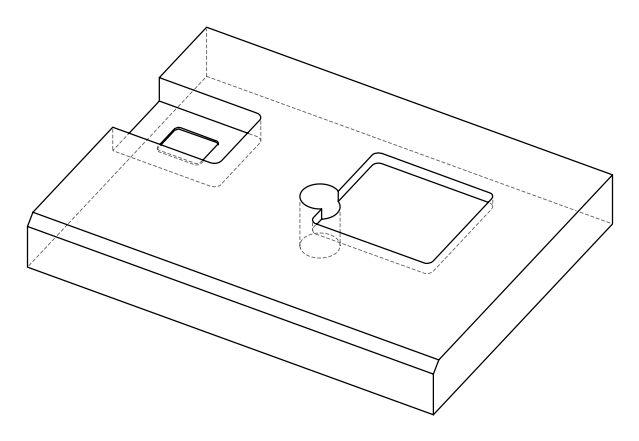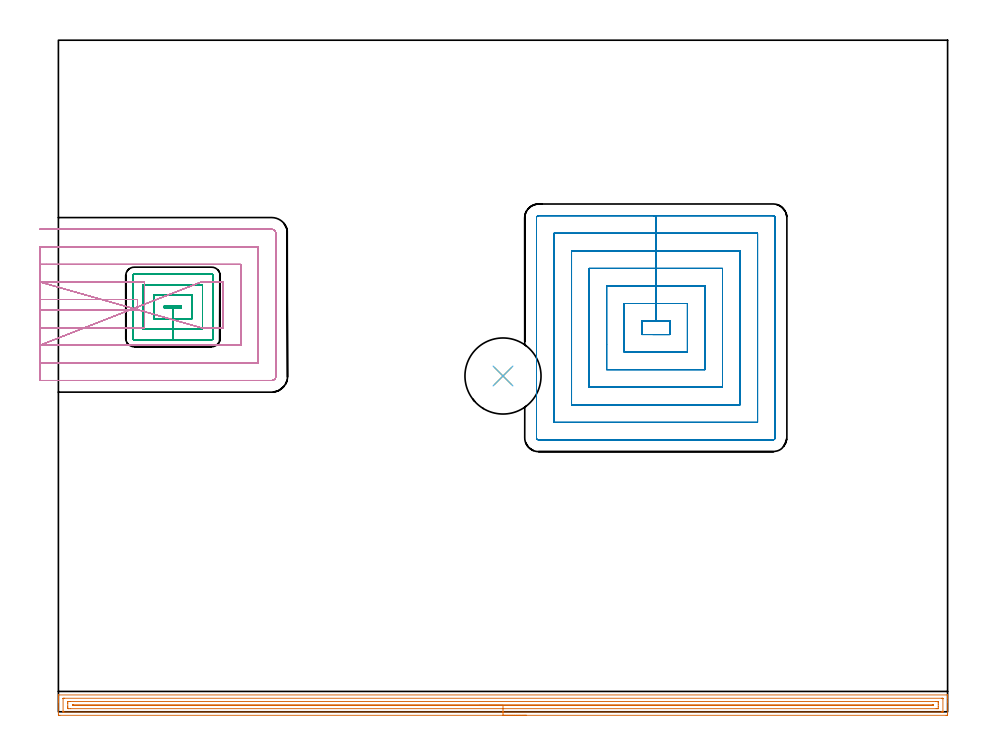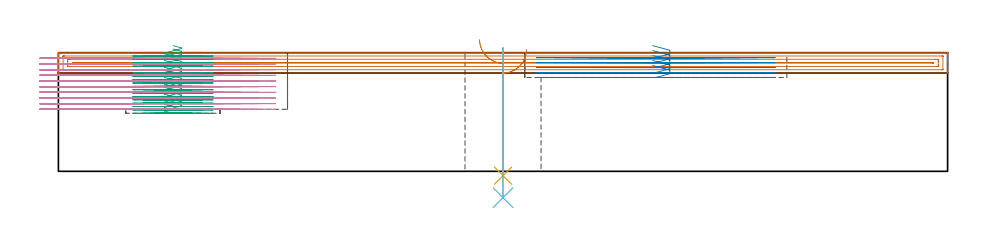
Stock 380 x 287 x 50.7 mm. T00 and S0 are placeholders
(PLAN: 6 operations, 5 tool changes, 67.8 min)
(1 AREA_MILL | FG_CHAMFER_SURFACE | UGT0205_001 | 12.32 min | 14381 mm3)
(2 MILL_RECTANGULAR_POCKET | POCKET_RECTANGULAR_STRAIGHT | NXT0201_013 | Follow Part, ap 2.5, ae 75% | 15.96 min | 125305 mm3)
(3 MILL_RECTANGULAR_POCKET_1 | POCKET_RECTANGULAR_STRAIGHT_1 | NXT0201_008 | Follow Part, ap 1.5, ae 75% | 11.91 min | 35226 mm3)
(4 MILL_SLOT | SLOT_PARTIAL_RECTANGULAR | NXT0201_013 | Follow Part, ap 2.5, ae 75% | 27.12 min | 143378 mm3)
(5 INDEXABLE_INSERT_DRILL_THROUGH_HOLE_FROM_SOLID | STEP1HOLE | NXT0302_013 | 0.22 min | 17460 mm3)
(6 DRILL_TO_ENLARGE_THROUGH_HOLE | STEP1HOLE | UGT0301_001 | 0.26 min | 23223 mm3)
(TOOL UGT0205_001 | Chamfer Mill 20 x 3 x 45 deg. | D20 FL50 Z2)
(TOOL NXT0201_013 | ENDMILL 10mm | D10 FL30 Z4)
(TOOL NXT0201_008 | ENDMILL 6mm [2P460-0600-NA 1630] | D6 FL26 Z6)
(TOOL NXT0302_013 | Index. Insert Drill 21mm [880-D2100L25-05] | D21 PA176 FL105 Z2)
(TOOL UGT0301_001 | Twist Drill 32.5 mm | D32.5 PA118 FL185 Z2)
(OP 1 AREA_MILL)
G17 G21 G94 G90
T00 M6
G54
G17 G0 G90 X200. Y-1.5 S1061 M3
G43 Z60.7 H0
Z52.
G94 G1 X199.962 Z51.128 F250.
X199.848 Z50.264
X199.659 Z49.412
X199.397 Z48.58
X199.063 Z47.774
X198.66 Z47.
X198.192 Z46.264
X197.66 Z45.572
X197.071 Z44.929
X196.428 Z44.34
X195.736 Z43.809
X195. Z43.34
X194.226 Z42.937
X193.42 Z42.603
X192.588 Z42.341
X191.737 Z42.152
X190.872 Z42.038
X190. Z42.
X0.618
X0.214 Y-1.496 Z42.002
X0.01 Y-1.492 Z42.005
X0. Y-1.1 Z42.397
Y4.167 Z47.661
Y4.709 Z48.205
Y5.044 Z48.54
Y5.587 Z49.083
Y5.922 Z49.417
Y6.594 Z50.093
Y6.894 Z50.393
X0.002 Y7.049 Z50.541
X0.01 Y7.198 Z50.688
X0.171 Y7.2 Z50.7
X379.829
X379.99 Y7.198 Z50.688
X379.998 Y7.049 Z50.541
X380. Y6.894 Z50.393
Y6.594 Z50.093
Y5.922 Z49.417
Y4.709 Z48.206
Y4.167 Z47.661
Y-0.829 Z42.668
X379.997 Y-1.1 Z42.397
X379.99 Y-1.492 Z42.005
X379.786 Y-1.496 Z42.002
X379.382 Y-1.5 Z42.
X190.
Y-0.086 Z43.414
X2.404 Y-0.085 Z43.415
X2.264 Y-0.084 Z43.416
X2.049 Y-0.079 Z43.421
X2.009 Y-0.073 Z43.427
X2.005 Y-0.044 Z43.456
X2.002 Y-0.012 Z43.488
X2. Y0.175 Z43.675
X2.001 Y5.574 Z49.074
X2.003 Y5.68 Z49.18
X2.008 Y5.75 Z49.25
X2.013 Y5.779 Z49.279
X2.028 Y5.781 Z49.281
X2.404 Y5.785 Z49.285
X2.543 Y5.786 Z49.286
X377.596 Y5.785 Z49.285
X377.737 Y5.784 Z49.284
X377.951 Y5.779 Z49.279
X377.991 Y5.773 Z49.273
X377.995 Y5.744 Z49.244
X377.998 Y5.712 Z49.212
X378. Y5.525 Z49.025
X377.999 Y0.126 Z43.626
X377.997 Y0.02 Z43.52
X377.992 Y-0.05 Z43.45
X377.987 Y-0.079 Z43.421
X377.972 Y-0.081 Z43.419
X377.596 Y-0.085 Z43.415
X377.457 Y-0.086 Z43.414
X190.
Y1.328 Z44.828
X5.084 Y1.329 Z44.829
X4.396 Y1.332 Z44.832
X4.191 Y1.336 Z44.836
X4.01 Y1.352 Z44.852
X4.005 Y1.533 Z45.033
X4.001 Y1.72 Z45.22
X4. Y2.411 Z45.911
Y3.476 Z46.976
X4.004 Y4.167 Z47.667
X4.007 Y4.347 Z47.847
X4.016 Y4.365 Z47.865
X4.035 Y4.368 Z47.868
X4.087 Y4.37 Z47.87
X4.191 Y4.371 Z47.871
X4.876
X374.916
X375.604 Y4.368 Z47.868
X375.809 Y4.364 Z47.864
X375.99 Y4.348 Z47.848
X375.995 Y4.167 Z47.667
X375.999 Y3.98 Z47.48
X376. Y3.289 Z46.789
Y2.224 Z45.724
X375.997 Y1.533 Z45.033
X375.993 Y1.353 Z44.853
X375.984 Y1.335 Z44.835
X375.965 Y1.332 Z44.832
X375.913 Y1.33 Z44.83
X375.809 Y1.329 Z44.829
X375.124 Y1.328 Z44.828
X190.
Y2.743 Z46.243
X6.533
X6.315 Y2.744 Z46.244
X6.206 Y2.746 Z46.246
X6.01 Y2.753 Z46.253
X6.008 Y2.85 Z46.35
X6.01 Y2.947 Z46.447
X6.206 Y2.954 Z46.454
X6.316 Y2.956 Z46.456
X373.467 Y2.957 Z46.457
X373.685 Y2.956 Z46.456
X373.794 Y2.954 Z46.454
X373.99 Y2.947 Z46.447
X373.992 Y2.85 Z46.35
X373.99 Y2.753 Z46.253
X373.794 Y2.746 Z46.246
X373.684 Y2.743 Z46.243
X190.
X189.128 Z46.281
X188.264 Z46.395
X187.412 Z46.583
X186.58 Z46.846
X185.774 Z47.18
X185. Z47.582
X184.264 Z48.051
X183.572 Z48.582
X182.929 Z49.172
X182.34 Z49.815
X181.809 Z50.507
X181.34 Z51.243
X180.937 Z52.016
X180.603 Z52.822
X180.341 Z53.654
X180.152 Z54.506
X180.038 Z55.371
X180. Z56.243
G0 Z60.7
M5
M2
(OP 2 MILL_RECTANGULAR_POCKET)
G17 G21 G94 G90
T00 M6
G54
G17 G0 G90 X253.992 Y161.2 S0 M3
G43 Z60.7 H0
Z53.7
G94 G1 X261.3 Z51.742 F250.
Y167. Z50.188
X255.3 Z48.58
X249.3 F500.
Y161.2
X261.3
Y167.
X255.3
Y174.5
X241.8
Y153.7
X268.8
Y174.5
X255.3
Y182.
X234.3
Y156.826
Y146.2
X276.3
Y182.
X255.3
Y189.5
X226.8
Y156.826
Y138.7
X283.8
Y189.5
X255.3
Y197.
X219.3
Y156.826
Y131.2
X291.3
Y197.
X255.3
Y204.5
X211.8
Y123.7
X298.8
Y204.5
X255.3
Y212.
X205.2
G3 X204.3 Y211.1 R0.9
G1 Y117.1
G3 X205.2 Y116.2 R0.9
G1 X305.4
G3 X306.3 Y117.1 R0.9
G1 Y211.1
G3 X305.4 Y212. R0.9
G1 X255.3
X254.3
G0 X253.992 Y161.2 Z51.58
G1 X261.3 Z49.622 F250.
Y167. Z48.068
X255.3 Z46.46
X249.3 F500.
Y161.2
X261.3
Y167.
X255.3
Y174.5
X241.8
Y153.7
X268.8
Y174.5
X255.3
Y182.
X234.3
Y156.824
Y146.2
X276.3
Y182.
X255.3
Y189.5
X226.8
Y156.824
Y138.7
X283.8
Y189.5
X255.3
Y197.
X219.3
Y156.824
Y131.2
X291.3
Y197.
X255.3
Y204.5
X211.8
Y156.824
Y123.7
X298.8
Y204.5
X255.3
Y212.
X205.2
G3 X204.3 Y211.1 R0.9
G1 Y117.1
G3 X205.2 Y116.2 R0.9
G1 X305.4
G3 X306.3 Y117.1 R0.9
G1 Y211.1
G3 X305.4 Y212. R0.9
G1 X255.3
X254.3
G0 X253.992 Y161.2 Z49.46
G1 X261.3 Z47.502 F250.
Y167. Z45.948
X255.3 Z44.34
X249.3 F500.
Y161.2
X261.3
Y167.
X255.3
Y174.5
X241.8
Y153.7
X268.8
Y174.5
X255.3
Y182.
X234.3
Y156.826
Y146.2
X276.3
Y182.
X255.3
Y189.5
X226.8
Y156.826
Y138.7
X283.8
Y189.5
X255.3
Y197.
X219.3
Y156.826
Y131.2
X291.3
Y197.
X255.3
Y204.5
X211.8
Y123.7
X298.8
Y204.5
X255.3
Y212.
X205.2
G3 X204.3 Y211.1 R0.9
G1 Y117.1
G3 X205.2 Y116.2 R0.9
G1 X305.4
G3 X306.3 Y117.1 R0.9
G1 Y211.1
G3 X305.4 Y212. R0.9
G1 X255.3
X254.3
G0 X253.992 Y161.2 Z47.34
G1 X261.3 Z45.382 F250.
Y167. Z43.828
X255.3 Z42.22
X249.3 F500.
Y161.2
X261.3
Y167.
X255.3
Y174.5
X241.8
Y153.7
X268.8
Y174.5
X255.3
Y182.
X234.3
Y156.824
Y146.2
X276.3
Y182.
X255.3
Y189.5
X226.8
Y156.824
Y138.7
X283.8
Y189.5
X255.3
Y197.
X219.3
Y156.824
Y131.2
X291.3
Y197.
X255.3
Y204.5
X211.8
Y156.824
Y123.7
X298.8
Y204.5
X255.3
Y212.
X205.2
G3 X204.3 Y211.1 R0.9
G1 Y117.1
G3 X205.2 Y116.2 R0.9
G1 X305.4
G3 X306.3 Y117.1 R0.9
G1 Y211.1
G3 X305.4 Y212. R0.9
G1 X255.3
X254.3
G0 X253.992 Y161.2 Z45.22
G1 X261.3 Z43.262 F250.
Y167. Z41.708
X255.3 Z40.1
X249.3 F500.
Y161.2
X261.3
Y167.
X255.3
Y174.5
X241.8
Y153.7
X268.8
Y174.5
X255.3
Y182.
X234.3
Y156.826
Y146.2
X276.3
Y182.
X255.3
Y189.5
X226.8
Y156.826
Y138.7
X283.8
Y189.5
X255.3
Y197.
X219.3
Y156.826
Y131.2
X291.3
Y197.
X255.3
Y204.5
X211.8
Y123.7
X298.8
Y204.5
X255.3
Y212.
X205.2
G3 X204.3 Y211.1 R0.9
G1 Y117.1
G3 X205.2 Y116.2 R0.9
G1 X305.4
G3 X306.3 Y117.1 R0.9
G1 Y211.1
G3 X305.4 Y212. R0.9
G1 X255.3
X254.3
G0 Z60.7
M5
M2
(OP 3 MILL_RECTANGULAR_POCKET_1)
G17 G21 G94 G90
T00 M6
G54
G17 G0 G90 X48.984 Y172.5 S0 M3
G43 Z60.7 H1
Z53.7
G94 G1 X52.6 Z52.731 F250.
Y173.5 Z52.463
X45.3 Z50.507
Y172.5 Z50.239
X48.95 Z49.261
X52.6 F500.
Y173.5
X45.3
Y172.5
X48.95
Y168.
X57.1
Y178.
X40.8
Y168.
X48.95
Y163.5
X61.6
Y182.5
X36.3
Y163.5
X48.95
Y159.
X65.5
G3 X66.1 Y159.6 R0.6
G1 Y186.4
G3 X65.5 Y187. R0.6
G1 X32.4
G3 X31.8 Y186.4 R0.6
G1 Y159.6
G3 X32.4 Y159. R0.6
G1 X48.95
X49.95
G0 X48.984 Y172.5 Z52.261
G1 X52.6 Z51.292 F250.
Y173.5 Z51.024
X45.3 Z49.068
Y172.5 Z48.8
X48.95 Z47.822
X52.6 F500.
Y173.5
X45.3
Y172.5
X48.95
Y168.
X57.1
Y178.
X40.8
Y168.
X48.95
Y163.5
X61.6
Y182.5
X36.3
Y163.5
X48.95
Y159.
X65.5
G3 X66.1 Y159.6 R0.6
G1 Y186.4
G3 X65.5 Y187. R0.6
G1 X32.4
G3 X31.8 Y186.4 R0.6
G1 Y159.6
G3 X32.4 Y159. R0.6
G1 X48.95
X49.95
G0 X48.984 Y172.5 Z50.822
G1 X52.6 Z49.853 F250.
Y173.5 Z49.585
X45.3 Z47.629
Y172.5 Z47.361
X48.95 Z46.383
X52.6 F500.
Y173.5
X45.3
Y172.5
X48.95
Y168.
X57.1
Y178.
X40.8
Y168.
X48.95
Y163.5
X61.6
Y182.5
X36.3
Y163.5
X48.95
Y159.
X65.5
G3 X66.1 Y159.6 R0.6
G1 Y186.4
G3 X65.5 Y187. R0.6
G1 X32.4
G3 X31.8 Y186.4 R0.6
G1 Y159.6
G3 X32.4 Y159. R0.6
G1 X48.95
X49.95
G0 X48.984 Y172.5 Z49.383
G1 X52.6 Z48.414 F250.
Y173.5 Z48.146
X45.3 Z46.19
Y172.5 Z45.922
X48.95 Z44.944
X52.6 F500.
Y173.5
X45.3
Y172.5
X48.95
Y168.
X57.1
Y178.
X40.8
Y168.
X48.95
Y163.5
X61.6
Y182.5
X36.3
Y163.5
X48.95
Y159.
X65.5
G3 X66.1 Y159.6 R0.6
G1 Y186.4
G3 X65.5 Y187. R0.6
G1 X32.4
G3 X31.8 Y186.4 R0.6
G1 Y159.6
G3 X32.4 Y159. R0.6
G1 X48.95
X49.95
G0 X48.984 Y172.5 Z47.944
G1 X52.6 Z46.975 F250.
Y173.5 Z46.707
X45.3 Z44.751
Y172.5 Z44.483
X48.95 Z43.505
X52.6 F500.
Y173.5
X45.3
Y172.5
X48.95
Y168.
X57.1
Y178.
X40.8
Y168.
X48.95
Y163.5
X61.6
Y182.5
X36.3
Y163.5
X48.95
Y159.
X65.5
G3 X66.1 Y159.6 R0.6
G1 Y186.4
G3 X65.5 Y187. R0.6
G1 X32.4
G3 X31.8 Y186.4 R0.6
G1 Y159.6
G3 X32.4 Y159. R0.6
G1 X48.95
X49.95
G0 X48.984 Y172.5 Z46.505
G1 X52.6 Z45.537 F250.
Y173.5 Z45.269
X45.3 Z43.313
Y172.5 Z43.045
X48.95 Z42.067
X52.6 F500.
Y173.5
X45.3
Y172.5
X48.95
Y168.
X57.1
Y178.
X40.8
Y168.
X48.95
Y163.5
X61.6
Y182.5
X36.3
Y163.5
X48.95
Y159.
X65.5
G3 X66.1 Y159.6 R0.6
G1 Y186.4
G3 X65.5 Y187. R0.6
G1 X32.4
G3 X31.8 Y186.4 R0.6
G1 Y159.6
G3 X32.4 Y159. R0.6
G1 X48.95
X49.95
G0 X48.984 Y172.5 Z45.067
G1 X52.6 Z44.098 F250.
Y173.5 Z43.83
X45.3 Z41.874
Y172.5 Z41.606
X48.95 Z40.628
X52.6 F500.
Y173.5
X45.3
Y172.5
X48.95
Y168.
X57.1
Y178.
X40.8
Y168.
X48.95
Y163.5
X61.6
Y182.5
X36.3
Y163.5
X48.95
Y159.
X65.5
G3 X66.1 Y159.6 R0.6
G1 Y186.4
G3 X65.5 Y187. R0.6
G1 X32.4
G3 X31.8 Y186.4 R0.6
G1 Y159.6
G3 X32.4 Y159. R0.6
G1 X48.95
X49.95
G0 X48.984 Y172.5 Z43.628
G1 X52.6 Z42.659 F250.
Y173.5 Z42.391
X45.3 Z40.435
Y172.5 Z40.167
X48.95 Z39.189
X52.6 F500.
Y173.5
X45.3
Y172.5
X48.95
Y168.
X57.1
Y178.
X40.8
Y168.
X48.95
Y163.5
X61.6
Y182.5
X36.3
Y163.5
X48.95
Y159.
X65.5
G3 X66.1 Y159.6 R0.6
G1 Y186.4
G3 X65.5 Y187. R0.6
G1 X32.4
G3 X31.8 Y186.4 R0.6
G1 Y159.6
G3 X32.4 Y159. R0.6
G1 X48.95
X49.95
G0 X48.984 Y172.5 Z42.189
G1 X52.6 Z41.22 F250.
Y173.5 Z40.952
X45.3 Z38.996
Y172.5 Z38.728
X48.95 Z37.75
X52.6 F500.
Y173.5
X45.3
Y172.5
X48.95
Y168.
X57.1
Y178.
X40.8
Y168.
X48.95
Y163.5
X61.6
Y182.5
X36.3
Y163.5
X48.95
Y159.
X65.5
G3 X66.1 Y159.6 R0.6
G1 Y186.4
G3 X65.5 Y187. R0.6
G1 X32.4
G3 X31.8 Y186.4 R0.6
G1 Y159.6
G3 X32.4 Y159. R0.6
G1 X48.95
X49.95
G0 X48.984 Y172.5 Z40.75
G1 X52.6 Z39.781 F250.
Y173.5 Z39.513
X45.3 Z37.557
Y172.5 Z37.289
X48.95 Z36.311
X52.6 F500.
Y173.5
X45.3
Y172.5
X48.95
Y168.
X57.1
Y178.
X40.8
Y168.
X48.95
Y163.5
X61.6
Y182.5
X36.3
Y163.5
X48.95
Y159.
X65.5
G3 X66.1 Y159.6 R0.6
G1 Y186.4
G3 X65.5 Y187. R0.6
G1 X32.4
G3 X31.8 Y186.4 R0.6
G1 Y159.6
G3 X32.4 Y159. R0.6
G1 X48.95
X49.95
G0 X48.984 Y172.5 Z39.311
G1 X52.6 Z38.342 F250.
Y173.5 Z38.074
X45.3 Z36.118
Y172.5 Z35.85
X48.95 Z34.872
X52.6 F500.
Y173.5
X45.3
Y172.5
X48.95
Y168.
X57.1
Y178.
X40.8
Y168.
X48.95
Y163.5
X61.6
Y182.5
X36.3
Y163.5
X48.95
Y159.
X65.5
G3 X66.1 Y159.6 R0.6
G1 Y186.4
G3 X65.5 Y187. R0.6
G1 X32.4
G3 X31.8 Y186.4 R0.6
G1 Y159.6
G3 X32.4 Y159. R0.6
G1 X48.95
X49.95
G0 X48.984 Y172.5 Z37.872
G1 X52.6 Z36.903 F250.
Y173.5 Z36.635
X45.3 Z34.679
Y172.5 Z34.411
X48.95 Z33.433
X52.6 F500.
Y173.5
X45.3
Y172.5
X48.95
Y168.
X57.1
Y178.
X40.8
Y168.
X48.95
Y163.5
X61.6
Y182.5
X36.3
Y163.5
X48.95
Y159.
X65.5
G3 X66.1 Y159.6 R0.6
G1 Y186.4
G3 X65.5 Y187. R0.6
G1 X32.4
G3 X31.8 Y186.4 R0.6
G1 Y159.6
G3 X32.4 Y159. R0.6
G1 X48.95
X49.95
G0 X48.984 Y172.5 Z36.433
G1 X52.6 Z35.464 F250.
Y173.5 Z35.196
X45.3 Z33.24
Y172.5 Z32.972
X48.95 Z31.994
X52.6 F500.
Y173.5
X45.3
Y172.5
X48.95
Y168.
X57.1
Y178.
X40.8
Y168.
X48.95
Y163.5
X61.6
Y182.5
X36.3
Y163.5
X48.95
Y159.
X65.5
G3 X66.1 Y159.6 R0.6
G1 Y186.4
G3 X65.5 Y187. R0.6
G1 X32.4
G3 X31.8 Y186.4 R0.6
G1 Y159.6
G3 X32.4 Y159. R0.6
G1 X48.95
X49.95
G0 X48.984 Y172.5 Z34.994
G1 X52.6 Z34.025 F250.
Y173.5 Z33.758
X45.3 Z31.801
Y172.5 Z31.534
X48.95 Z30.556
X52.6 F500.
Y173.5
X45.3
Y172.5
X48.95
Y168.
X57.1
Y178.
X40.8
Y168.
X48.95
Y163.5
X61.6
Y182.5
X36.3
Y163.5
X48.95
Y159.
X65.5
G3 X66.1 Y159.6 R0.6
G1 Y186.4
G3 X65.5 Y187. R0.6
G1 X32.4
G3 X31.8 Y186.4 R0.6
G1 Y159.6
G3 X32.4 Y159. R0.6
G1 X48.95
X49.95
G0 X48.984 Y172.5 Z33.556
G1 X52.6 Z32.587 F250.
Y173.5 Z32.319
X45.3 Z30.363
Y172.5 Z30.095
X48.95 Z29.117
X52.6 F500.
Y173.5
X45.3
Y172.5
X48.95
Y168.
X57.1
Y178.
X40.8
Y168.
X48.95
Y163.5
X61.6
Y182.5
X36.3
Y163.5
X48.95
Y159.
X65.5
G3 X66.1 Y159.6 R0.6
G1 Y186.4
G3 X65.5 Y187. R0.6
G1 X32.4
G3 X31.8 Y186.4 R0.6
G1 Y159.6
G3 X32.4 Y159. R0.6
G1 X48.95
X49.95
G0 X48.984 Y172.5 Z32.117
G1 X52.6 Z31.148 F250.
Y173.5 Z30.88
X45.3 Z28.924
Y172.5 Z28.656
X48.95 Z27.678
X52.6 F500.
Y173.5
X45.3
Y172.5
X48.95
Y168.
X57.1
Y178.
X40.8
Y168.
X48.95
Y163.5
X61.6
Y182.5
X36.3
Y163.5
X48.95
Y159.
X65.5
G3 X66.1 Y159.6 R0.6
G1 Y186.4
G3 X65.5 Y187. R0.6
G1 X32.4
G3 X31.8 Y186.4 R0.6
G1 Y159.6
G3 X32.4 Y159. R0.6
G1 X48.95
X49.95
G0 X48.984 Y172.5 Z30.678
G1 X52.6 Z29.709 F250.
Y173.5 Z29.441
X45.3 Z27.485
Y172.5 Z27.217
X48.95 Z26.239
X52.6 F500.
Y173.5
X45.3
Y172.5
X48.95
Y168.
X57.1
Y178.
X40.8
Y168.
X48.95
Y163.5
X61.6
Y182.5
X36.3
Y163.5
X48.95
Y159.
X65.5
G3 X66.1 Y159.6 R0.6
G1 Y186.4
G3 X65.5 Y187. R0.6
G1 X32.4
G3 X31.8 Y186.4 R0.6
G1 Y159.6
G3 X32.4 Y159. R0.6
G1 X48.95
X49.95
G0 X48.984 Y172.5 Z29.239
G1 X52.6 Z28.27 F250.
Y173.5 Z28.002
X45.3 Z26.046
Y172.5 Z25.778
X48.95 Z24.8
X52.6 F500.
Y173.5
X45.3
Y172.5
X48.95
Y168.
X57.1
Y178.
X40.8
Y168.
X48.95
Y163.5
X61.6
Y182.5
X36.3
Y163.5
X48.95
Y159.
X65.5
G3 X66.1 Y159.6 R0.6
G1 Y186.4
G3 X65.5 Y187. R0.6
G1 X32.4
G3 X31.8 Y186.4 R0.6
G1 Y159.6
G3 X32.4 Y159. R0.6
G1 X48.95
X49.95
G0 Z60.7
M5
M2
(OP 4 MILL_SLOT)
G17 G21 G94 G90
T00 M6
G54
G17 G0 G90 X-8. Y171.6 S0 M3
G43 Z60.7 H0
Z48.28
G94 G1 X-5. F250.
X33.8 F500.
Y176.2
X-5.
X-8. F250.
Y164.1
X-5.
X33.8 F500.
X36.8 F250.
Y183.7 F500.
X33.8 F250.
X-5. F500.
X-8. F250.
X61.1 Y164.1 F500.
X64.1 F250.
X70.4 F500.
Y183.7
X64.1
X61.1 F250.
X-8. Y156.6 F500.
X-5. F250.
X77.9 F500.
Y191.2
X-5.
X-8. F250.
Y149.1
X-5.
X85.4 F500.
Y198.7
X-5.
X-8. F250.
Y141.6
X-5.
X91.2 F500.
G3 X92.9 Y143.3 R1.7
G1 Y204.5
G3 X91.2 Y206.2 R1.7
G1 X-5.
X-8. F250.
G0 Y171.6 Z45.86
G1 X-5.
X33.8 F500.
Y176.2
X-5.
X-8. F250.
Y164.1
X-5.
X33.8 F500.
X36.8 F250.
Y183.7 F500.
X33.8 F250.
X-5. F500.
X-8. F250.
X61.1 Y164.1 F500.
X64.1 F250.
X70.4 F500.
Y183.7
X64.1
X61.1 F250.
X-8. Y156.6 F500.
X-5. F250.
X77.9 F500.
Y191.2
X-5.
X-8. F250.
Y149.1
X-5.
X85.4 F500.
Y198.7
X-5.
X-8. F250.
Y141.6
X-5.
X91.2 F500.
G3 X92.9 Y143.3 R1.7
G1 Y204.5
G3 X91.2 Y206.2 R1.7
G1 X-5.
X-8. F250.
G0 Y171.6 Z43.44
G1 X-5.
X33.8 F500.
Y176.2
X-5.
X-8. F250.
Y164.1
X-5.
X33.8 F500.
X36.8 F250.
Y183.7 F500.
X33.8 F250.
X-5. F500.
X-8. F250.
X61.1 Y164.1 F500.
X64.1 F250.
X70.4 F500.
Y183.7
X64.1
X61.1 F250.
X-8. Y156.6 F500.
X-5. F250.
X77.9 F500.
Y191.2
X-5.
X-8. F250.
Y149.1
X-5.
X85.4 F500.
Y198.7
X-5.
X-8. F250.
Y141.6
X-5.
X91.2 F500.
G3 X92.9 Y143.3 R1.7
G1 Y204.5
G3 X91.2 Y206.2 R1.7
G1 X-5.
X-8. F250.
G0 Y171.6 Z41.02
G1 X-5.
X33.8 F500.
Y176.2
X-5.
X-8. F250.
Y164.1
X-5.
X33.8 F500.
X36.8 F250.
Y183.7 F500.
X33.8 F250.
X-5. F500.
X-8. F250.
X61.1 Y164.1 F500.
X64.1 F250.
X70.4 F500.
Y183.7
X64.1
X61.1 F250.
X-8. Y156.6 F500.
X-5. F250.
X77.9 F500.
Y191.2
X-5.
X-8. F250.
Y149.1
X-5.
X85.4 F500.
Y198.7
X-5.
X-8. F250.
Y141.6
X-5.
X91.2 F500.
G3 X92.9 Y143.3 R1.7
G1 Y204.5
G3 X91.2 Y206.2 R1.7
G1 X-5.
X-8. F250.
G0 Y171.6 Z38.6
G1 X-5.
X33.8 F500.
Y176.2
X-5.
X-8. F250.
Y164.1
X-5.
X33.8 F500.
X36.8 F250.
Y183.7 F500.
X33.8 F250.
X-5. F500.
X-8. F250.
X61.1 Y164.1 F500.
X64.1 F250.
X70.4 F500.
Y183.7
X64.1
X61.1 F250.
X-8. Y156.6 F500.
X-5. F250.
X77.9 F500.
Y191.2
X-5.
X-8. F250.
Y149.1
X-5.
X85.4 F500.
Y198.7
X-5.
X-8. F250.
Y141.6
X-5.
X91.2 F500.
G3 X92.9 Y143.3 R1.7
G1 Y204.5
G3 X91.2 Y206.2 R1.7
G1 X-5.
X-8. F250.
G0 Y171.6 Z36.18
G1 X-5.
X33.8 F500.
Y176.2
X-5.
X-8. F250.
Y164.1
X-5.
X33.8 F500.
X36.8 F250.
Y183.7 F500.
X33.8 F250.
X-5. F500.
X-8. F250.
X61.1 Y164.1 F500.
X64.1 F250.
X70.4 F500.
Y183.7
X64.1
X61.1 F250.
X-8. Y156.6 F500.
X-5. F250.
X77.9 F500.
Y191.2
X-5.
X-8. F250.
Y149.1
X-5.
X85.4 F500.
Y198.7
X-5.
X-8. F250.
Y141.6
X-5.
X91.2 F500.
G3 X92.9 Y143.3 R1.7
G1 Y204.5
G3 X91.2 Y206.2 R1.7
G1 X-5.
X-8. F250.
G0 Y171.6 Z33.76
G1 X-5.
X33.8 F500.
Y176.2
X-5.
X-8. F250.
Y164.1
X-5.
X33.8 F500.
X36.8 F250.
Y183.7 F500.
X33.8 F250.
X-5. F500.
X-8. F250.
X61.1 Y164.1 F500.
X64.1 F250.
X70.4 F500.
Y183.7
X64.1
X61.1 F250.
X-8. Y156.6 F500.
X-5. F250.
X77.9 F500.
Y191.2
X-5.
X-8. F250.
Y149.1
X-5.
X85.4 F500.
Y198.7
X-5.
X-8. F250.
Y141.6
X-5.
X91.2 F500.
G3 X92.9 Y143.3 R1.7
G1 Y204.5
G3 X91.2 Y206.2 R1.7
G1 X-5.
X-8. F250.
G0 Y171.6 Z31.34
G1 X-5.
X33.8 F500.
Y176.2
X-5.
X-8. F250.
Y164.1
X-5.
X33.8 F500.
X36.8 F250.
Y183.7 F500.
X33.8 F250.
X-5. F500.
X-8. F250.
X61.1 Y164.1 F500.
X64.1 F250.
X70.4 F500.
Y183.7
X64.1
X61.1 F250.
X-8. Y156.6 F500.
X-5. F250.
X77.9 F500.
Y191.2
X-5.
X-8. F250.
Y149.1
X-5.
X85.4 F500.
Y198.7
X-5.
X-8. F250.
Y141.6
X-5.
X91.2 F500.
G3 X92.9 Y143.3 R1.7
G1 Y204.5
G3 X91.2 Y206.2 R1.7
G1 X-5.
X-8. F250.
G0 Y171.6 Z28.92
G1 X-5.
X33.8 F500.
Y176.2
X-5.
X-8. F250.
Y164.1
X-5.
X33.8 F500.
X36.8 F250.
Y183.7 F500.
X33.8 F250.
X-5. F500.
X-8. F250.
X61.1 Y164.1 F500.
X64.1 F250.
X70.4 F500.
Y183.7
X64.1
X61.1 F250.
X-8. Y156.6 F500.
X-5. F250.
X77.9 F500.
Y191.2
X-5.
X-8. F250.
Y149.1
X-5.
X85.4 F500.
Y198.7
X-5.
X-8. F250.
Y141.6
X-5.
X91.2 F500.
G3 X92.9 Y143.3 R1.7
G1 Y204.5
G3 X91.2 Y206.2 R1.7
G1 X-5.
X-8. F250.
G0 Y171.6 Z26.5
G1 X-5.
X33.8 F500.
Y176.2
X-5.
X-8. F250.
Y164.1
X-5.
X33.8 F500.
X36.8 F250.
Y183.7 F500.
X33.8 F250.
X-5. F500.
X-8. F250.
X61.1 Y164.1 F500.
X64.1 F250.
X70.4 F500.
Y183.7
X64.1
X61.1 F250.
X-8. Y156.6 F500.
X-5. F250.
X77.9 F500.
Y191.2
X-5.
X-8. F250.
Y149.1
X-5.
X85.4 F500.
Y198.7
X-5.
X-8. F250.
Y141.6
X-5.
X91.2 F500.
G3 X92.9 Y143.3 R1.7
G1 Y204.5
G3 X91.2 Y206.2 R1.7
G1 X-5.
X-8. F250.
G0 Z60.7
M5
M2
(OP 5 INDEXABLE_INSERT_DRILL_THROUGH_HOLE_FROM_SOLID)
G17 G21 G94 G90
T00 M6
G54
G17 G0 G90 X190. Y143.5 S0 M3
G43 Z60.7 H1
G94 G81 G98 Z-1.867 F250. R52.7
G80
M5
M2
(OP 6 DRILL_TO_ENLARGE_THROUGH_HOLE)
G17 G21 G94 G90
T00 M6
G54
G17 G0 G90 X190. Y143.5 S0 M3
G43 Z60.7 H0
G94 G81 G98 Z-11.264 F250. R52.7
G80
M5
M2
